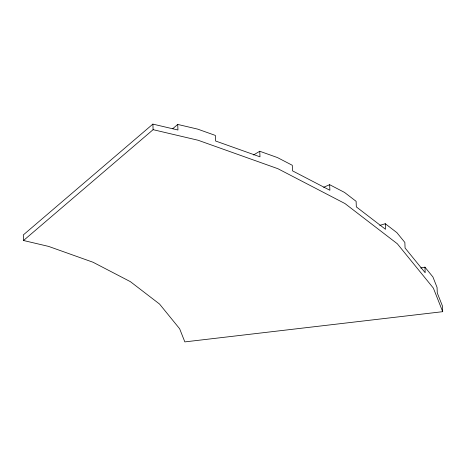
<?xml version="1.0" encoding="UTF-8"?>
<svg xmlns="http://www.w3.org/2000/svg" width="466" height="466" viewBox="0 0 466 466"><rect width="100%" height="100%" fill="white"/><g stroke="black" fill="none" stroke-linecap="round" stroke-linejoin="round"><path stroke-width="0.7" d="M323.66 187.268L329.648 184.693L329.876 190.262L292.508 170.847L292.281 165.279L277.427 157.555L259.76 151.258L259.981 156.826L215.554 140.988L215.333 135.414L197.666 129.117L177.727 124.434L177.948 130.002L152.877 124.107L23.3 234.94L23.521 240.508L48.592 246.403L93.025 262.241L130.393 281.662L159.558 304.059L179.643 328.763L184.839 341.893L442.7 311.684L442.479 306.115L437.283 292.986L437.056 287.417L432.926 276.973L424.94 267.152L420.746 268.014M23.521 240.508L153.104 129.676L152.877 124.107M172.775 128.663L177.727 124.434M253.533 154.974L259.76 151.258M379.778 225.398L385.271 223.721L396.869 232.627L404.855 242.448L405.082 248.017L425.167 272.721L424.94 267.152M153.104 129.676L198.114 140.254L277.87 168.698L344.957 203.549L397.317 243.765L433.374 288.116L442.7 311.684M329.648 184.693L344.508 192.411L356.106 201.318L356.327 206.887L385.498 229.289L385.271 223.721"/></g></svg>
